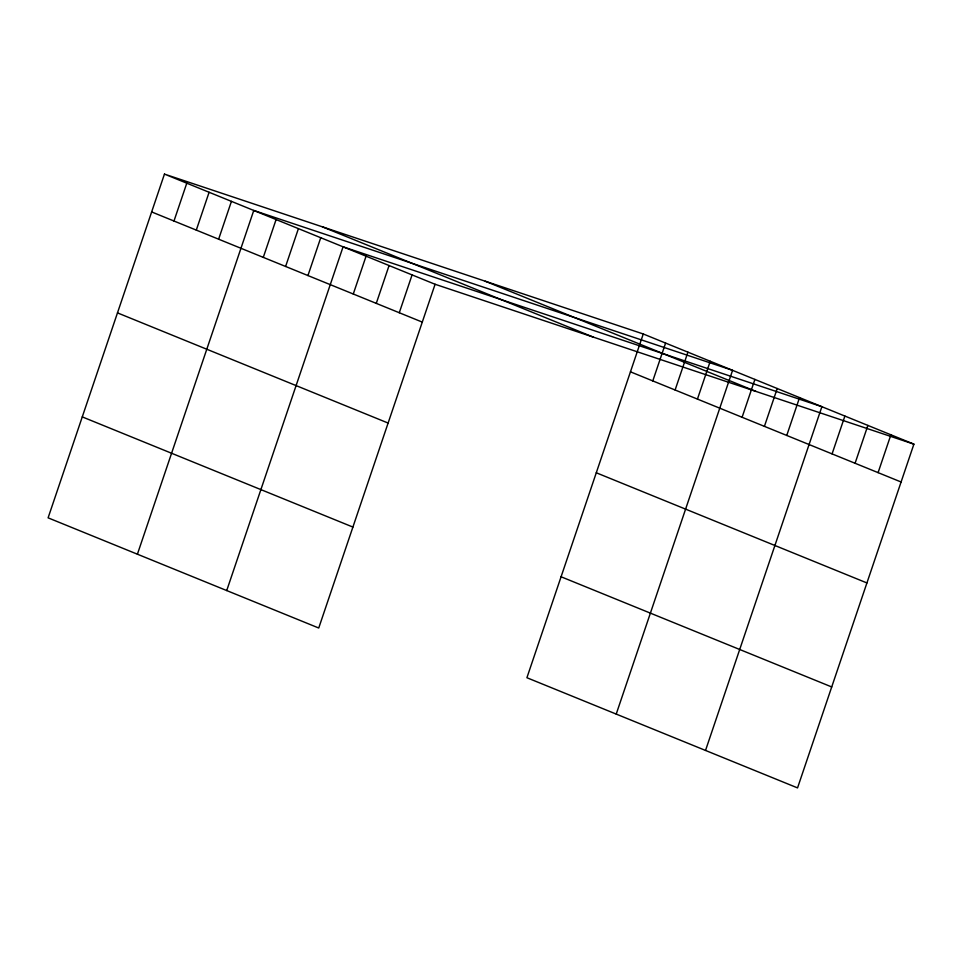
<?xml version="1.0" encoding="UTF-8"?>
<svg xmlns="http://www.w3.org/2000/svg" width="962" height="962" viewBox="0 0 962 962"><rect width="100%" height="100%" fill="white"/><g stroke="black" fill="none" stroke-linecap="round" stroke-linejoin="round"><path stroke-width="1.44" d="M164.454 174.098L48.1 517.845L318.735 628.018L435.089 284.271L164.454 174.098L643.265 333.982L913.9 444.155L797.546 787.902L526.911 677.729L643.265 333.982M173.978 221.019L186.784 183.189M196.296 230.11L209.103 192.268M218.627 239.201L231.433 201.359M137.41 554.196L253.764 210.45L732.575 370.334L616.221 714.093M263.287 257.383L276.094 219.54M285.606 266.462L298.412 228.631M307.936 275.553L320.743 237.722M226.719 590.56L343.073 246.813L821.885 406.698L705.531 750.444M353.27 294.011L366.077 256.169M376.274 303.379L389.081 265.536M399.278 312.746L412.085 274.904M652.789 380.904L665.596 343.073M675.108 389.995L687.914 352.164M697.438 399.086L710.245 361.255M742.099 417.267L754.905 379.425M764.417 426.358L777.224 388.516M786.748 435.449L799.554 397.607M832.082 453.896L844.889 416.065M855.086 463.263L867.892 425.42M878.09 472.631L890.896 434.788M435.089 284.271L913.9 444.155M485.257 281.217L755.891 391.39M322.462 226.852L593.097 337.037M630.459 371.825L901.093 481.998M151.647 211.929L422.282 322.102M596.284 472.775L866.918 582.948M117.472 312.878L388.107 423.052M561.087 576.779L831.721 686.952M82.275 416.895L352.91 527.068"/></g></svg>
